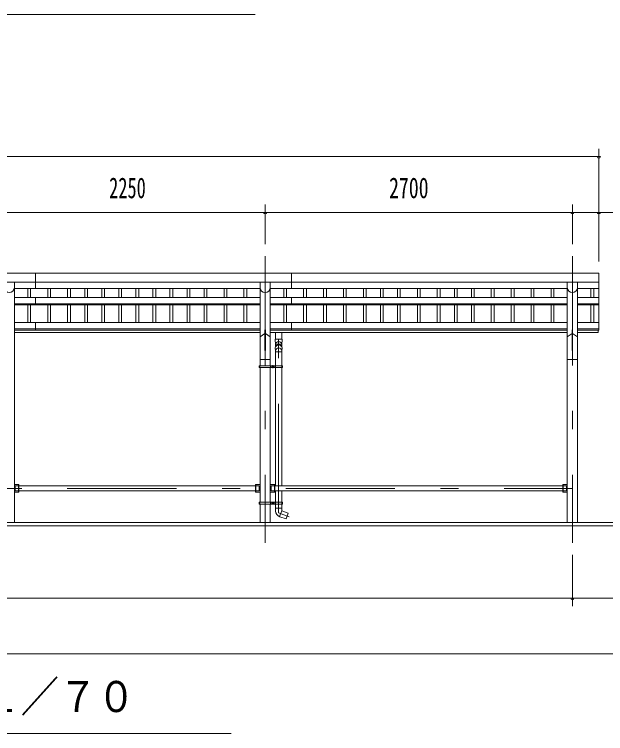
# Model space of a CAD drawing. Units: millimetres, scale not verified. Extents: x -31992 to 32005, y -14700 to 14700.
# Drawn here: x -1331 to 3867, y 1303 to 7623 of the extents above; entities that cross this region are included whole.
import ezdxf
from ezdxf.enums import TextEntityAlignment as Align

# ---------------------------------------------------------------- set-up
doc = ezdxf.new("R2010")
doc.units = ezdxf.units.MM
doc.header["$LTSCALE"] = 80
doc.linetypes.add('USER3', pattern=[24, 12, -5, 2, -5])
for name, color, linetype, lineweight in [('0-2_1-07BOLD', 7, 'Continuous', 18), ('0-3_1-27CENTER', 3, 'USER3', 18), ('0-4_1-47THIN', 4, 'Continuous', 18), ('0-5_1-57DIM', 3, 'Continuous', 18)]:
    doc.layers.add(name, color=color, linetype=linetype, lineweight=lineweight)
doc.styles.add('ＭＳ ゴシック', font='')
doc.styles.get('ＭＳ ゴシック').set_extended_font_data('MS Gothic')

msp = doc.modelspace()

# ---------------------------------------------------------------- linework, layer by layer
at = {"layer": '0-2_1-07BOLD'}
for p, q in [((3807.37, 5347.54), (-6858.63, 5347.54)), ((-1145.62, 5347.54), (-1145.62, 5215.14)), ((1104.38, 5347.54), (1104.38, 5215.14)), ((3807.37, 5347.54), (3807.37, 4848.34)), ((-6858.63, 5270.39), (3807.37, 5270.39)), ((-1331.07, 5270.39), (-1331.07, 3157.54)), ((829.82, 5270.39), (829.82, 4535.54)), ((918.92, 5270.39), (918.92, 4535.54)), ((3529.83, 5270.39), (3529.83, 3157.54)), ((3618.93, 5270.39), (3618.93, 3157.54)), ((829.83, 5215.14), (-1331.07, 5215.14)), ((3529.83, 5215.14), (918.93, 5215.14)), ((3618.93, 5215.14), (3807.37, 5215.14)), ((-1331.07, 5135.83), (829.83, 5135.83)), ((-1145.62, 5135.83), (-1145.62, 5069.9)), ((918.93, 5135.83), (3529.83, 5135.83)), ((1104.38, 5135.83), (1104.38, 5069.9)), ((3618.93, 5135.83), (3807.37, 5135.83)), ((-1331.07, 5078.13), (829.83, 5078.13)), ((-1331.07, 5069.9), (829.83, 5069.9)), ((918.93, 5078.13), (3529.83, 5078.13)), ((918.93, 5069.9), (3529.83, 5069.9)), ((3618.93, 5078.13), (3807.37, 5078.13)), ((3618.93, 5069.9), (3807.37, 5069.9)), ((829.83, 4915.32), (-1331.07, 4915.32)), ((-1145.62, 4915.32), (-1145.62, 4848.34)), ((3529.83, 4915.32), (918.93, 4915.32)), ((1104.38, 4915.32), (1104.38, 4848.34)), ((3618.93, 4915.32), (3807.37, 4915.32)), ((829.83, 4860.21), (-1331.07, 4860.21)), ((829.83, 4848.34), (-1331.07, 4848.34)), ((829.83, 4827.54), (-1331.07, 4827.54)), ((829.83, 4790.12), (872.12, 4818.05)), ((872.12, 4850.76), (872.12, 4670.12)), ((876.63, 4850.76), (872.12, 4850.76)), ((876.63, 4818.05), (918.92, 4790.12)), ((3529.83, 4860.21), (918.93, 4860.21)), ((3529.83, 4848.34), (918.93, 4848.34)), ((3529.83, 4827.54), (918.93, 4827.54)), ((964.88, 4767.92), (964.88, 4827.54)), ((1019.88, 4767.92), (1019.88, 4827.54)), ((3529.83, 4790.12), (3572.13, 4818.06)), ((3576.63, 4850.76), (3576.63, 4670.12)), ((3576.63, 4818.06), (3618.93, 4790.12)), ((3618.93, 4860.21), (3807.37, 4860.21)), ((3618.93, 4848.34), (3807.37, 4848.34)), ((3618.93, 4827.54), (3802.38, 4827.54)), ((3802.38, 4848.34), (3802.38, 4827.54)), ((962.88, 4767.92), (1021.87, 4767.92)), ((962.88, 4767.92), (964.88, 4718.25)), ((1019.88, 4718.25), (1021.87, 4767.92)), ((962.88, 4691.18), (964.88, 4665.21)), ((964.88, 4718.25), (964.88, 4700.15)), ((1019.88, 4700.16), (1019.88, 4718.25)), ((964.88, 4535.54), (964.88, 4665.21)), ((1019.88, 4658.27), (964.88, 4658.27)), ((3576.63, 4670.12), (3572.13, 4670.12)), ((918.92, 4589.54), (829.83, 4589.54)), ((3618.93, 4589.54), (3529.83, 4589.54)), ((822.13, 4535.54), (822.13, 4519.54)), ((822.13, 4527.54), (828.23, 4527.54)), ((822.13, 4519.54), (1027.58, 4519.54)), ((828.23, 4535.54), (828.23, 4519.54)), ((829.82, 4519.54), (829.82, 3335.54)), ((918.92, 4519.54), (918.92, 3335.54)), ((920.53, 4535.54), (920.53, 4519.54)), ((936.9, 4530.43), (941.9, 4533.31)), ((941.9, 4533.31), (946.9, 4530.43)), ((946.9, 4530.43), (946.9, 4524.65)), ((963.28, 4535.54), (963.28, 4519.54)), ((964.88, 4519.54), (964.88, 3478.89)), ((1019.88, 4519.54), (1019.88, 3478.89)), ((1021.48, 4535.54), (1021.48, 4519.54)), ((1021.48, 4527.54), (1027.58, 4527.54)), ((-1291.07, 3490.54), (-1331.07, 3490.54)), ((-1323.12, 3478.89), (-1323.12, 3436.19)), ((-1294.28, 3478.89), (-1323.12, 3478.89)), ((-1294.28, 3490.54), (-1294.28, 3424.54)), ((-1291.07, 3490.54), (-1291.07, 3424.54)), ((-1291.07, 3478.89), (789.83, 3478.89)), ((789.83, 3490.54), (789.83, 3424.54)), ((789.83, 3490.54), (829.83, 3490.54)), ((793.02, 3490.54), (793.02, 3424.54)), ((793.02, 3478.89), (821.87, 3478.89)), ((821.87, 3478.89), (821.87, 3436.19)), ((958.93, 3490.54), (918.93, 3490.54)), ((955.72, 3490.54), (955.72, 3424.54)), ((958.93, 3478.89), (3489.83, 3478.89)), ((3489.83, 3490.54), (3529.83, 3490.54)), ((3493.03, 3490.54), (3493.03, 3424.54)), ((3493.03, 3478.89), (3521.87, 3478.89)), ((3521.87, 3478.89), (3521.87, 3436.19)), ((-1291.07, 3424.54), (-1331.07, 3424.54)), ((-1294.28, 3436.19), (-1323.12, 3436.19)), ((-1291.07, 3436.19), (789.83, 3436.19)), ((789.83, 3424.54), (829.83, 3424.54)), ((793.02, 3436.19), (821.87, 3436.19)), ((955.72, 3436.19), (926.87, 3436.19)), ((958.93, 3436.19), (3489.83, 3436.19)), ((964.88, 3436.19), (964.88, 3335.54)), ((1019.88, 3436.19), (1019.88, 3335.54)), ((3493.03, 3436.19), (3521.87, 3436.19)), ((822.13, 3335.54), (1027.58, 3335.54)), ((822.13, 3327.54), (828.23, 3327.54)), ((828.23, 3335.54), (828.23, 3319.54)), ((829.82, 3319.54), (829.82, 3157.54)), ((918.92, 3319.54), (918.92, 3157.54)), ((920.53, 3335.54), (920.53, 3319.54)), ((936.9, 3330.43), (941.9, 3333.31)), ((941.9, 3333.31), (946.9, 3330.43)), ((946.9, 3330.43), (946.9, 3324.65)), ((963.28, 3335.54), (963.28, 3319.54)), ((964.88, 3319.54), (964.88, 3282.63)), ((1019.88, 3319.54), (1019.88, 3282.63)), ((1021.48, 3335.54), (1021.48, 3319.54)), ((1021.48, 3327.54), (1027.58, 3327.54)), ((1027.58, 3335.54), (1027.58, 3319.54)), ((963.37, 3282.63), (1021.38, 3282.63)), ((965.13, 3256.84), (963.37, 3282.63)), ((1019.88, 3260.63), (1001.06, 3208.95)), ((1001.35, 3208.85), (1057.45, 3188.43)), ((4124.37, 3127.54), (-7175.62, 3127.54))]:
    msp.add_line(p, q, dxfattribs=at)
for points in [[(876.63, 4850.76), (876.63, 4670.12), (872.12, 4670.12)], [(3576.63, 4850.76), (3572.13, 4850.76), (3572.13, 4670.12)], [(1021.87, 4691.05), (1019.88, 4665.21), (1019.88, 4535.54)], [(822.13, 4535.54), (1027.58, 4535.54), (1027.58, 4519.54)], [(936.9, 4530.43), (936.9, 4524.65), (941.9, 4521.77), (946.9, 4524.65)], [(958.93, 3490.54), (958.93, 3424.54), (918.93, 3424.54)], [(955.72, 3478.89), (926.87, 3478.89), (926.87, 3436.19)], [(3489.83, 3490.54), (3489.83, 3424.54), (3529.83, 3424.54)], [(822.13, 3335.54), (822.13, 3319.54), (1027.58, 3319.54)], [(936.9, 3330.43), (936.9, 3324.65), (941.9, 3321.77), (946.9, 3324.65)], [(1021.37, 3282.63), (1019.88, 3260.63), (1076.26, 3240.11), (1057.45, 3188.43)], [(3974.38, 3157.54), (-7025.62, 3157.54), (-7025.62, 3127.54)]]:
    msp.add_lwpolyline(points, dxfattribs=at)
for centre, radius in [((941.9, 4527.54), 6.25), ((941.9, 4527.54), 4.9), ((941.9, 3327.54), 6.25), ((941.9, 3327.54), 4.9)]:
    msp.add_circle(centre, radius, dxfattribs=at)
for centre, radius, start, end in [((-1375.62, 5222.09), 44.55, 180, 0), ((874.38, 5222.09), 44.55, 180, 0), ((3574.38, 5222.09), 44.55, 180, 0), ((992.38, 4718.55), 27.55, 3.55867, 176.44133), ((992.38, 4689.34), 29.55, 3.56303, 176.43697), ((992.38, 4697.84), 27.55, 3.55867, 176.44133), ((992.38, 4664.23), 27.55, 3.55867, 176.44133), ((1020.01, 3260.59), 55, 183.90576, 250.16731)]:
    msp.add_arc(centre, radius, start, end, dxfattribs=at)
at = {"layer": '0-3_1-27CENTER'}
for p, q in [((874.38, 5497.54), (874.38, 2977.54)), ((3574.38, 5497.54), (3574.38, 2977.54)), ((992.38, 3241.38), (992.38, 4827.54)), ((929.4, 4527.54), (954.4, 4527.54)), ((941.9, 4540.04), (941.9, 4515.04)), ((-6625.62, 3457.54), (3574.38, 3457.54)), ((929.4, 3327.54), (954.4, 3327.54)), ((941.9, 3340.04), (941.9, 3315.04)), ((992.38, 3241.38), (1085.65, 3207.43))]:
    msp.add_line(p, q, dxfattribs=at)
at = {"layer": '0-4_1-47THIN'}
for p, q in [((-1213.12, 5215.14), (-1213.12, 5135.83)), ((-1188.12, 5215.14), (-1188.12, 5135.83)), ((-1038.12, 5215.14), (-1038.12, 5135.83)), ((-1013.12, 5215.14), (-1013.12, 5135.83)), ((-863.12, 5215.14), (-863.12, 5135.83)), ((-838.12, 5215.14), (-838.12, 5135.83)), ((-713.12, 5215.14), (-713.12, 5135.83)), ((-688.12, 5215.14), (-688.12, 5135.83)), ((-563.12, 5215.14), (-563.12, 5135.83)), ((-538.12, 5215.14), (-538.12, 5135.83)), ((-413.12, 5215.14), (-413.12, 5135.83)), ((-388.12, 5215.14), (-388.12, 5135.83)), ((-263.12, 5215.14), (-263.12, 5135.83)), ((-238.12, 5215.14), (-238.12, 5135.83)), ((-113.12, 5215.14), (-113.12, 5135.83)), ((-88.12, 5215.14), (-88.12, 5135.83)), ((36.88, 5215.14), (36.88, 5135.83)), ((61.88, 5215.14), (61.88, 5135.83)), ((186.88, 5215.14), (186.88, 5135.83)), ((211.88, 5215.14), (211.88, 5135.83)), ((336.88, 5215.14), (336.88, 5135.83)), ((361.88, 5215.14), (361.88, 5135.83)), ((511.88, 5215.14), (511.88, 5135.83)), ((536.88, 5215.14), (536.88, 5135.83)), ((686.88, 5215.14), (686.88, 5135.83)), ((711.88, 5215.14), (711.88, 5135.83)), ((1036.88, 5215.14), (1036.88, 5135.83)), ((1061.88, 5215.14), (1061.88, 5135.83)), ((1211.88, 5215.14), (1211.88, 5135.83)), ((1236.88, 5215.14), (1236.88, 5135.83)), ((1386.88, 5215.14), (1386.88, 5135.83)), ((1411.88, 5215.14), (1411.88, 5135.83)), ((1561.88, 5215.14), (1561.88, 5135.83)), ((1586.88, 5215.14), (1586.88, 5135.83)), ((1736.88, 5215.14), (1736.88, 5135.83)), ((1761.88, 5215.14), (1761.88, 5135.83)), ((1886.88, 5215.14), (1886.88, 5135.83)), ((1911.88, 5215.14), (1911.88, 5135.83)), ((2036.88, 5215.14), (2036.88, 5135.83)), ((2061.88, 5215.14), (2061.88, 5135.83)), ((2211.88, 5215.14), (2211.88, 5135.83)), ((2236.88, 5215.14), (2236.88, 5135.83)), ((2386.88, 5215.14), (2386.88, 5135.83)), ((2411.88, 5215.14), (2411.88, 5135.83)), ((2536.88, 5215.14), (2536.88, 5135.83)), ((2561.88, 5215.14), (2561.88, 5135.83)), ((2686.88, 5215.14), (2686.88, 5135.83)), ((2711.88, 5215.14), (2711.88, 5135.83)), ((2861.88, 5215.14), (2861.88, 5135.83)), ((2886.88, 5215.14), (2886.88, 5135.83)), ((3036.88, 5215.14), (3036.88, 5135.83)), ((3061.88, 5215.14), (3061.88, 5135.83)), ((3211.88, 5215.14), (3211.88, 5135.83)), ((3236.88, 5215.14), (3236.88, 5135.83)), ((3386.88, 5215.14), (3386.88, 5135.83)), ((3411.88, 5215.14), (3411.88, 5135.83)), ((3736.88, 5215.14), (3736.88, 5135.83)), ((3761.88, 5215.14), (3761.88, 5135.83)), ((-1213.12, 5069.9), (-1213.12, 4915.32)), ((-1188.12, 5069.9), (-1188.12, 4915.32)), ((-1038.12, 5069.9), (-1038.12, 4915.32)), ((-1013.12, 5069.9), (-1013.12, 4915.32)), ((-863.12, 5069.9), (-863.12, 4915.32)), ((-838.12, 5069.9), (-838.12, 4915.32)), ((-713.12, 5069.9), (-713.12, 4915.32)), ((-688.12, 5069.9), (-688.12, 4915.32)), ((-563.12, 5069.9), (-563.12, 4915.32)), ((-538.12, 5069.9), (-538.12, 4915.32)), ((-413.12, 5069.9), (-413.12, 4915.32)), ((-388.12, 5069.9), (-388.12, 4915.32)), ((-263.12, 5069.9), (-263.12, 4915.32)), ((-238.12, 5069.9), (-238.12, 4915.32)), ((-113.12, 5069.9), (-113.12, 4915.32)), ((-88.12, 5069.9), (-88.12, 4915.32)), ((36.88, 5069.9), (36.88, 4915.32)), ((61.88, 5069.9), (61.88, 4915.32)), ((186.88, 5069.9), (186.88, 4915.32)), ((211.88, 5069.9), (211.88, 4915.32)), ((336.88, 5069.9), (336.88, 4915.32)), ((361.88, 5069.9), (361.88, 4915.32)), ((511.88, 5069.9), (511.88, 4915.32)), ((536.88, 5069.9), (536.88, 4915.32)), ((686.88, 5069.9), (686.88, 4915.32)), ((711.88, 5069.9), (711.88, 4915.32)), ((1036.88, 5069.9), (1036.88, 4915.32)), ((1061.88, 5069.9), (1061.88, 4915.32)), ((1211.88, 5069.9), (1211.88, 4915.32)), ((1236.88, 5069.9), (1236.88, 4915.32)), ((1386.88, 5069.9), (1386.88, 4915.32)), ((1411.88, 5069.9), (1411.88, 4915.32)), ((1561.88, 5069.9), (1561.88, 4915.32)), ((1586.88, 5069.9), (1586.88, 4915.32)), ((1736.88, 5069.9), (1736.88, 4915.32)), ((1761.88, 5069.9), (1761.88, 4915.32)), ((1886.88, 5069.9), (1886.88, 4915.32)), ((1911.88, 5069.9), (1911.88, 4915.32)), ((2036.88, 5069.9), (2036.88, 4915.32)), ((2061.88, 5069.9), (2061.88, 4915.32)), ((2211.88, 5069.9), (2211.88, 4915.32)), ((2236.88, 5069.9), (2236.88, 4915.32)), ((2386.88, 5069.9), (2386.88, 4915.32)), ((2411.88, 5069.9), (2411.88, 4915.32)), ((2536.88, 5069.9), (2536.88, 4915.32)), ((2561.88, 5069.9), (2561.88, 4915.32)), ((2686.88, 5069.9), (2686.88, 4915.32)), ((2711.88, 5069.9), (2711.88, 4915.32)), ((2861.88, 5069.9), (2861.88, 4915.32)), ((2886.88, 5069.9), (2886.88, 4915.32)), ((3036.88, 5069.9), (3036.88, 4915.32)), ((3061.88, 5069.9), (3061.88, 4915.32)), ((3211.88, 5069.9), (3211.88, 4915.32)), ((3236.88, 5069.9), (3236.88, 4915.32)), ((3386.88, 5069.9), (3386.88, 4915.32)), ((3411.88, 5069.9), (3411.88, 4915.32)), ((3736.88, 5069.9), (3736.88, 4915.32)), ((3761.88, 5069.9), (3761.88, 4915.32))]:
    msp.add_line(p, q, dxfattribs=at)
at = {"layer": '0-5_1-57DIM'}
for p, q in [((-3835.62, 7622.54), (784.38, 7622.54)), ((3807.37, 5452.54), (3807.37, 6442.54)), ((-6858.63, 6372.54), (3807.37, 6372.54)), ((3821.37, 6372.54), (3793.37, 6372.54)), ((874.37, 5602.54), (874.37, 5952.54)), ((3574.37, 5602.54), (3574.37, 5952.54)), ((-7408.13, 5882.54), (4356.87, 5882.54)), ((888.37, 5882.54), (860.37, 5882.54)), ((3588.37, 5882.54), (3560.37, 5882.54)), ((3821.37, 5882.54), (3793.37, 5882.54)), ((3574.38, 2872.54), (3574.38, 2422.54)), ((4523.88, 2492.54), (-7575.12, 2492.54)), ((3588.38, 2492.54), (3560.38, 2492.54)), ((-7025.62, 2002.54), (3974.38, 2002.54)), ((-3625.62, 1302.54), (574.38, 1302.54))]:
    msp.add_line(p, q, dxfattribs=at)
for centre in [(3807.37, 6372.54), (874.37, 5882.54), (3574.37, 5882.54), (3807.37, 5882.54), (3574.38, 2492.54)]:
    msp.add_arc(centre, 14, 180, 0, dxfattribs=at)

# ---------------------------------------------------------------- texts
at = {"layer": '0-5_1-57DIM', "color": 7, "style": 'ＭＳ ゴシック'}
for s, height, width, p in [('2250', 182.3, 0.65, (-497.98, 5952.54)), ('2700', 182.3, 0.7, (1963.13, 5952.54)), ('正面図\u3000Ｓ＝１／７０', 273.5, 0.9, (-3625.62, 1409.85))]:
    msp.add_text(s, height=height, dxfattribs=dict(at, width=width)).set_placement(p, align=Align.BOTTOM_LEFT)

doc.saveas('drawing.dxf')
